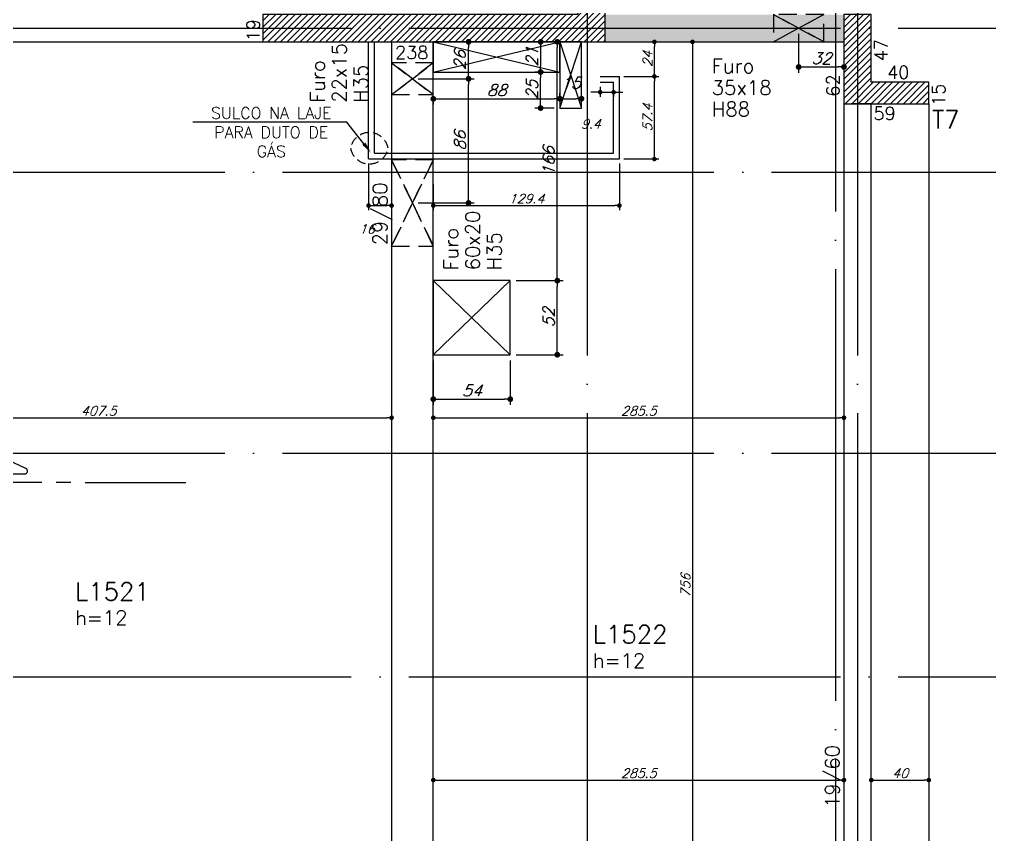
# Model space of a CAD drawing. Header units: millimetres. Extents: x -2368 to 4502, y -1988 to 2217.
# Drawn here: x 1663 to 2337, y 94 to 661 of the extents above; entities that cross this region are included whole.
import ezdxf
from ezdxf import colors
from ezdxf.entities.mleader import LeaderData, LeaderLine
from ezdxf.enums import TextEntityAlignment as Align
from ezdxf.math import Vec2, Vec3

# ---------------------------------------------------------------- set-up
doc = ezdxf.new("R2010")
doc.units = ezdxf.units.MM
doc.header["$LTSCALE"] = 50
for name, pattern in [('DASHED', [0.75, 0.5, -0.25]), ('EIXO', [6.8, 6, -0.4, 0, -0.4]), ('HIDDEN', [0.375, 0.25, -0.125])]:
    doc.linetypes.add(name, pattern=pattern)
for name, color, linetype in [('71', 6, 'Continuous'), ('F-AUX-RED', 1, 'Continuous'), ('F-CORTE-INDICAÇÃO', 4, 'Continuous'), ('F-COTAS', 106, 'Continuous'), ('F-COTAS-FUROS', 50, 'Continuous'), ('F-COTAS-FUROS VIGA', 50, 'Continuous'), ('F-DESNIVEL-1', 254, 'Continuous'), ('F-EIXO', 12, 'EIXO'), ('F-FURO-PAREDE', 2, 'HIDDEN'), ('F-FURO-PAREDE-TEXTOS', 2, 'Continuous'), ('F-LAJES', 3, 'Continuous'), ('F-LAJES-DIM', 2, 'Continuous'), ('F-LAJES-NOME', 4, 'Continuous'), ('F-PILARES-DIM', 172, 'Continuous'), ('F-PILARES-HACH', 174, 'Continuous'), ('F-PILARES-NOME', 170, 'Continuous'), ('F-PILARES-S', 170, 'Continuous'), ('F-TEXTO', 6, 'Continuous'), ('F-TEXTO-YELLOW', 2, 'Continuous'), ('F-VIGAS', 3, 'Continuous'), ('F-VIGAS-DIM', 2, 'Continuous'), ('F-VÃO', 1, 'Continuous')]:
    doc.layers.add(name, color=color, linetype=linetype)
doc.styles.add('CP-TEXT-INCL', font='romans.shx', dxfattribs={"oblique": 20})
doc.styles.add('MCP', font='romans.shx')
doc.styles.add('ROMANS', font='romans.shx')
doc.styles.get("Standard").update_dxf_attribs({"font": 'romans.shx'})
doc.dimstyles.new('CP-COTAS-50', dxfattribs={"dimscale": 0.64, "dimtxt": 10, "dimasz": 5, "dimexe": 5, "dimexo": 5, "dimgap": 2.5, "dimtad": 1, "dimdec": 1, "dimdsep": 46, "dimtxsty": 'CP-TEXT-INCL', "dimblk1": 'DOT', "dimblk2": 'DOT', "dimsah": 1, "dimcen": 9, "dimclrd": 256, "dimclre": 256, "dimclrt": 256, "dimadec": 0, "dimazin": 0, "dimtfac": 1, "dimtdec": 1, "dimtmove": 2, "dimatfit": 3, "dimldrblk": 'DOT', "dimfxl": 0, "dimtolj": 1, "dimarcsym": 0})
doc.dimstyles.new('CP-COTAS-50-FUROS', dxfattribs={"dimscale": 0.8, "dimtxt": 10, "dimasz": 5, "dimexe": 5, "dimexo": 5, "dimgap": 2.5, "dimtad": 1, "dimdec": 0, "dimdsep": 46, "dimtxsty": 'CP-TEXT-INCL', "dimblk1": 'DOT', "dimblk2": 'DOT', "dimsah": 1, "dimcen": 9, "dimclrd": 256, "dimclre": 256, "dimclrt": 256, "dimadec": 0, "dimazin": 0, "dimtfac": 1, "dimtdec": 0, "dimtmove": 2, "dimatfit": 3, "dimldrblk": 'DOT', "dimfxl": 0, "dimtolj": 1, "dimarcsym": 0})

# ---------------------------------------------------------------- blocks, each defined once
blk = doc.blocks.new('*U8')
at = {"layer": 'F-CORTE-INDICAÇÃO'}
for p, q in [((-100, 0), (-170, 0)), ((-80, 0), (-90, 0)), ((-70, 0), (0, 0))]:
    blk.add_line(p, q, dxfattribs=at)
blk.add_lwpolyline([(-112, 6, 0.802585), (-111.15, 9.81), (-140, 23.26), (-168.85, 9.81, 0.802585), (-168, 6)], format="xyb", close=True, dxfattribs=at)
at = {"layer": 'F-CORTE-INDICAÇÃO', "style": 'ROMANS'}
blk.add_attdef('CORTE', text='', height=15, dxfattribs=at).set_placement((-140, 35.76), align=Align.MIDDLE_CENTER)
at = {"layer": 'F-CORTE-INDICAÇÃO', "color": 2, "style": 'ROMANS'}
blk.add_attdef('FOLHA', text='', height=12, dxfattribs=at).set_placement((-140, -10), align=Align.MIDDLE_CENTER)
blk = doc.blocks.new('*U13')
at = {"layer": 'F-EIXO'}
blk.add_line((0, 0), (4857.5, 0), dxfattribs=at)
at = {"layer": 'F-TEXTO', "style": 'ROMANS'}
blk.add_attdef('EIXO', text='', height=17.5, dxfattribs=at).set_placement((-28.21, 0), align=Align.MIDDLE_CENTER)
blk = doc.blocks.new('*U14')
at = {"layer": 'F-EIXO'}
blk.add_line((0, 0), (4945.5, 0), dxfattribs=at)
at = {"layer": 'F-TEXTO', "style": 'ROMANS'}
blk.add_attdef('EIXO', text='', height=17.5, dxfattribs=at).set_placement((-28.21, 0), align=Align.MIDDLE_CENTER)
blk = doc.blocks.new('*U174')
at = {"layer": 'F-EIXO'}
blk.add_line((0, 0), (0, -2778.75), dxfattribs=at)
at = {"layer": 'F-TEXTO', "style": 'ROMANS'}
blk.add_attdef('EIXO', text='', height=17.5, rotation=360, dxfattribs=at).set_placement((0, 28.21), align=Align.MIDDLE_CENTER)
blk = doc.blocks.new('*U22')
at = {"layer": 'F-EIXO'}
blk.add_line((0, 0), (0, -2878.75), dxfattribs=at)
at = {"layer": 'F-TEXTO', "style": 'ROMANS'}
blk.add_attdef('EIXO', text='', height=17.5, rotation=360, dxfattribs=at).set_placement((0, 28.21), align=Align.MIDDLE_CENTER)
blk = doc.blocks.new('_DOT')
at = {"color": 0, "linetype": 'ByBlock'}
blk.add_line((-0.5, 0), (-1, 0), dxfattribs=at)
at = {"color": 0, "linetype": 'ByBlock', "const_width": 0.5}
blk.add_lwpolyline([(-0.25, 0, 1), (0.25, 0, 1)], format="xyb", close=True, dxfattribs=at)
blk = doc.blocks.new('*D88')
at = {"layer": 'DEFPOINTS', "color": 0, "transparency": 16777216}
for p in [(1950.5, 132.32), (2236, 132.32), (2236, 132.32)]:
    blk.add_point(p, dxfattribs=at)
at = {"layer": 'F-COTAS', "lineweight": -2, "transparency": 16777216}
blk.add_line((1953.7, 132.32), (2232.8, 132.32), dxfattribs=at)
at = {"layer": 'F-COTAS', "lineweight": -2, "transparency": 16777216, "xscale": 3.2, "yscale": 3.2, "zscale": 3.2, "rotation": 180}
blk.add_blockref('_DOT', (1950.5, 132.32), dxfattribs=at)
at = {"layer": 'F-COTAS', "lineweight": -2, "transparency": 16777216, "xscale": 3.2, "yscale": 3.2, "zscale": 3.2}
blk.add_blockref('_DOT', (2236, 132.32), dxfattribs=at)
at = {"layer": 'F-COTAS', "transparency": 16777216, "insert": (2093.25, 137.12), "char_height": 6.4, "attachment_point": 5, "style": 'CP-TEXT-INCL'}
blk.add_mtext('\\A1;285.5', dxfattribs=at)
blk = doc.blocks.new('*D89')
at = {"layer": 'DEFPOINTS', "color": 0, "transparency": 16777216}
for p in [(2255, 132.32), (2295, 132.32), (2295, 132.32)]:
    blk.add_point(p, dxfattribs=at)
at = {"layer": 'F-COTAS', "lineweight": -2, "transparency": 16777216}
blk.add_line((2258.2, 132.32), (2291.8, 132.32), dxfattribs=at)
at = {"layer": 'F-COTAS', "lineweight": -2, "transparency": 16777216, "xscale": 3.2, "yscale": 3.2, "zscale": 3.2, "rotation": 180}
blk.add_blockref('_DOT', (2255, 132.32), dxfattribs=at)
at = {"layer": 'F-COTAS', "lineweight": -2, "transparency": 16777216, "xscale": 3.2, "yscale": 3.2, "zscale": 3.2}
blk.add_blockref('_DOT', (2295, 132.32), dxfattribs=at)
at = {"layer": 'F-COTAS', "transparency": 16777216, "insert": (2275, 137.12), "char_height": 6.4, "attachment_point": 5, "style": 'CP-TEXT-INCL'}
blk.add_mtext('\\A1;40', dxfattribs=at)
blk = doc.blocks.new('*D100')
at = {"layer": 'DEFPOINTS', "color": 0, "transparency": 16777216}
for p in [(1514, 384.19), (1921.5, 384.19), (1921.5, 384.19)]:
    blk.add_point(p, dxfattribs=at)
at = {"layer": 'F-COTAS', "lineweight": -2, "transparency": 16777216}
blk.add_line((1517.2, 384.19), (1918.3, 384.19), dxfattribs=at)
at = {"layer": 'F-COTAS', "lineweight": -2, "transparency": 16777216, "xscale": 3.2, "yscale": 3.2, "zscale": 3.2, "rotation": 180}
blk.add_blockref('_DOT', (1514, 384.19), dxfattribs=at)
at = {"layer": 'F-COTAS', "lineweight": -2, "transparency": 16777216, "xscale": 3.2, "yscale": 3.2, "zscale": 3.2}
blk.add_blockref('_DOT', (1921.5, 384.19), dxfattribs=at)
at = {"layer": 'F-COTAS', "transparency": 16777216, "insert": (1717.75, 388.99), "char_height": 6.4, "attachment_point": 5, "style": 'CP-TEXT-INCL'}
blk.add_mtext('\\A1;407.5', dxfattribs=at)
blk = doc.blocks.new('*D101')
at = {"layer": 'DEFPOINTS', "color": 0, "transparency": 16777216}
for p in [(1950.5, 384.19), (2236, 384.19), (2236, 384.19)]:
    blk.add_point(p, dxfattribs=at)
at = {"layer": 'F-COTAS', "lineweight": -2, "transparency": 16777216}
blk.add_line((1953.7, 384.19), (2232.8, 384.19), dxfattribs=at)
at = {"layer": 'F-COTAS', "lineweight": -2, "transparency": 16777216, "xscale": 3.2, "yscale": 3.2, "zscale": 3.2, "rotation": 180}
blk.add_blockref('_DOT', (1950.5, 384.19), dxfattribs=at)
at = {"layer": 'F-COTAS', "lineweight": -2, "transparency": 16777216, "xscale": 3.2, "yscale": 3.2, "zscale": 3.2}
blk.add_blockref('_DOT', (2236, 384.19), dxfattribs=at)
at = {"layer": 'F-COTAS', "transparency": 16777216, "insert": (2093.25, 388.99), "char_height": 6.4, "attachment_point": 5, "style": 'CP-TEXT-INCL'}
blk.add_mtext('\\A1;285.5', dxfattribs=at)
blk = doc.blocks.new('*D70')
at = {"layer": 'DEFPOINTS', "color": 0, "transparency": 16777216}
for p in [(2130.65, 645.5), (2130.65, -110.5), (2130.65, -110.5)]:
    blk.add_point(p, dxfattribs=at)
at = {"layer": 'F-COTAS', "lineweight": -2, "transparency": 16777216}
blk.add_line((2130.65, 642.3), (2130.65, -107.3), dxfattribs=at)
at = {"layer": 'F-COTAS', "lineweight": -2, "transparency": 16777216, "xscale": 3.2, "yscale": 3.2, "zscale": 3.2}
for p, rotation in [((2130.65, 645.5), 90), ((2130.65, -110.5), 270)]:
    blk.add_blockref('_DOT', p, dxfattribs=dict(at, rotation=rotation))
at = {"layer": 'F-COTAS', "transparency": 16777216, "insert": (2125.85, 267.5), "char_height": 6.4, "attachment_point": 5, "rotation": 90, "style": 'CP-TEXT-INCL'}
blk.add_mtext('\\A1;756', dxfattribs=at)
blk = doc.blocks.new('*D125')
at = {"layer": 'DEFPOINTS', "color": 0, "transparency": 16777216}
for p in [(1950.5, 428), (2004, 428), (2004, 397.11)]:
    blk.add_point(p, dxfattribs=at)
at = {"layer": 'F-COTAS-FUROS', "lineweight": -2, "transparency": 16777216}
for p, q in [((1950.5, 424), (1950.5, 393.11)), ((2004, 424), (2004, 393.11)), ((1954.5, 397.11), (2000, 397.11))]:
    blk.add_line(p, q, dxfattribs=at)
at = {"layer": 'F-COTAS-FUROS', "lineweight": -2, "transparency": 16777216, "xscale": 4, "yscale": 4, "zscale": 4, "rotation": 180}
blk.add_blockref('_DOT', (1950.5, 397.11), dxfattribs=at)
at = {"layer": 'F-COTAS-FUROS', "lineweight": -2, "transparency": 16777216, "xscale": 4, "yscale": 4, "zscale": 4}
blk.add_blockref('_DOT', (2004, 397.11), dxfattribs=at)
at = {"layer": 'F-COTAS-FUROS', "transparency": 16777216, "insert": (1977.25, 403.11), "char_height": 8, "attachment_point": 5, "style": 'CP-TEXT-INCL'}
blk.add_mtext('\\A1;54', dxfattribs=at)
blk = doc.blocks.new('*D126')
at = {"layer": 'DEFPOINTS', "color": 0, "transparency": 16777216}
for p in [(2004, 479.5), (2036.71, 479.5), (2004, 428)]:
    blk.add_point(p, dxfattribs=at)
at = {"layer": 'F-COTAS-FUROS', "lineweight": -2, "transparency": 16777216}
for p, q in [((2008, 479.5), (2040.71, 479.5)), ((2036.71, 432), (2036.71, 475.5)), ((2008, 428), (2040.71, 428))]:
    blk.add_line(p, q, dxfattribs=at)
at = {"layer": 'F-COTAS-FUROS', "lineweight": -2, "transparency": 16777216, "xscale": 4, "yscale": 4, "zscale": 4}
for p, rotation in [((2036.71, 479.5), 90), ((2036.71, 428), 270)]:
    blk.add_blockref('_DOT', p, dxfattribs=dict(at, rotation=rotation))
at = {"layer": 'F-COTAS-FUROS', "transparency": 16777216, "insert": (2030.71, 453.75), "char_height": 8, "attachment_point": 5, "rotation": 90, "style": 'CP-TEXT-INCL'}
blk.add_mtext('\\A1;52', dxfattribs=at)
blk = doc.blocks.new('*D127')
at = {"layer": 'DEFPOINTS', "color": 0, "transparency": 16777216}
for p in [(2004, 645.5), (2036.71, 645.5), (2004, 479.5)]:
    blk.add_point(p, dxfattribs=at)
at = {"layer": 'F-COTAS-FUROS', "lineweight": -2, "transparency": 16777216}
for p, q in [((2008, 645.5), (2040.71, 645.5)), ((2036.71, 483.5), (2036.71, 641.5)), ((2008, 479.5), (2040.71, 479.5))]:
    blk.add_line(p, q, dxfattribs=at)
at = {"layer": 'F-COTAS-FUROS', "lineweight": -2, "transparency": 16777216, "xscale": 4, "yscale": 4, "zscale": 4}
for p, rotation in [((2036.71, 645.5), 90), ((2036.71, 479.5), 270)]:
    blk.add_blockref('_DOT', p, dxfattribs=dict(at, rotation=rotation))
at = {"layer": 'F-COTAS-FUROS', "transparency": 16777216, "insert": (2030.71, 562.5), "char_height": 8, "attachment_point": 5, "rotation": 90, "style": 'CP-TEXT-INCL'}
blk.add_mtext('\\A1;166', dxfattribs=at)
blk = doc.blocks.new('*D198')
at = {"layer": 'DEFPOINTS', "color": 0, "transparency": 16777216}
for p in [(2796, 1664.5), (2927.77, 1664.5), (2255, -894.5)]:
    blk.add_point(p, dxfattribs=at)
at = {"layer": 'F-COTAS', "lineweight": -2, "transparency": 16777216}
for p, q in [((2799.2, 1664.5), (2930.97, 1664.5)), ((2927.77, -891.3), (2927.77, 1661.3)), ((2258.2, -894.5), (2930.97, -894.5))]:
    blk.add_line(p, q, dxfattribs=at)
at = {"layer": 'F-COTAS', "lineweight": -2, "transparency": 16777216, "xscale": 3.2, "yscale": 3.2, "zscale": 3.2}
for p, rotation in [((2927.77, 1664.5), 90), ((2927.77, -894.5), 270)]:
    blk.add_blockref('_DOT', p, dxfattribs=dict(at, rotation=rotation))
at = {"layer": 'F-COTAS', "transparency": 16777216, "insert": (2922.97, 385), "char_height": 6.4, "attachment_point": 5, "rotation": 90, "style": 'CP-TEXT-INCL'}
blk.add_mtext('\\A1;2559', dxfattribs=at)
blk = doc.blocks.new('*D259')
at = {"layer": 'DEFPOINTS', "color": 0, "transparency": 16777216}
for p in [(2084.2, 645.5), (2104.19, 645.5), (2079.86, 621.45)]:
    blk.add_point(p, dxfattribs=at)
at = {"layer": 'F-COTAS', "lineweight": -2, "transparency": 16777216}
for p, q in [((2087.4, 645.5), (2107.39, 645.5)), ((2104.19, 624.65), (2104.19, 642.3)), ((2083.06, 621.45), (2107.39, 621.45))]:
    blk.add_line(p, q, dxfattribs=at)
at = {"layer": 'F-COTAS', "lineweight": -2, "transparency": 16777216, "xscale": 3.2, "yscale": 3.2, "zscale": 3.2}
for p, rotation in [((2104.19, 645.5), 90), ((2104.19, 621.45), 270)]:
    blk.add_blockref('_DOT', p, dxfattribs=dict(at, rotation=rotation))
at = {"layer": 'F-COTAS', "transparency": 16777216, "insert": (2099.39, 633.48), "char_height": 6.4, "attachment_point": 5, "rotation": 90, "style": 'CP-TEXT-INCL'}
blk.add_mtext('\\A1;24', dxfattribs=at)
blk = doc.blocks.new('*D260')
at = {"layer": 'DEFPOINTS', "color": 0, "transparency": 16777216}
for p in [(2079.86, 621.45), (2104.19, 621.45), (2079.86, 564.06)]:
    blk.add_point(p, dxfattribs=at)
at = {"layer": 'F-COTAS', "lineweight": -2, "transparency": 16777216}
for p, q in [((2083.06, 621.45), (2107.39, 621.45)), ((2104.19, 567.26), (2104.19, 618.25)), ((2083.06, 564.06), (2107.39, 564.06))]:
    blk.add_line(p, q, dxfattribs=at)
at = {"layer": 'F-COTAS', "lineweight": -2, "transparency": 16777216, "xscale": 3.2, "yscale": 3.2, "zscale": 3.2}
for p, rotation in [((2104.19, 621.45), 90), ((2104.19, 564.06), 270)]:
    blk.add_blockref('_DOT', p, dxfattribs=dict(at, rotation=rotation))
at = {"layer": 'F-COTAS', "transparency": 16777216, "insert": (2099.39, 592.76), "char_height": 6.4, "attachment_point": 5, "rotation": 90, "style": 'CP-TEXT-INCL'}
blk.add_mtext('\\A1;57.4', dxfattribs=at)
blk = doc.blocks.new('*D261')
at = {"layer": 'DEFPOINTS', "color": 0, "transparency": 16777216}
for p in [(2079.86, 564.06), (1950.5, 549.77), (2079.86, 531.67)]:
    blk.add_point(p, dxfattribs=at)
at = {"layer": 'F-COTAS', "lineweight": -2, "transparency": 16777216}
for p, q in [((2079.86, 560.86), (2079.86, 528.47)), ((1950.5, 546.57), (1950.5, 528.47)), ((1953.7, 531.67), (2076.66, 531.67))]:
    blk.add_line(p, q, dxfattribs=at)
at = {"layer": 'F-COTAS', "lineweight": -2, "transparency": 16777216, "xscale": 3.2, "yscale": 3.2, "zscale": 3.2, "rotation": 180}
blk.add_blockref('_DOT', (1950.5, 531.67), dxfattribs=at)
at = {"layer": 'F-COTAS', "lineweight": -2, "transparency": 16777216, "xscale": 3.2, "yscale": 3.2, "zscale": 3.2}
blk.add_blockref('_DOT', (2079.86, 531.67), dxfattribs=at)
at = {"layer": 'F-COTAS', "transparency": 16777216, "insert": (2015.18, 536.47), "char_height": 6.4, "attachment_point": 5, "style": 'CP-TEXT-INCL'}
blk.add_mtext('\\A1;129.4', dxfattribs=at)
blk = doc.blocks.new('*D262')
at = {"layer": 'DEFPOINTS', "color": 0, "transparency": 16777216}
for p in [(1905.5, 564.06), (1921.5, 547.58), (1921.5, 531.67)]:
    blk.add_point(p, dxfattribs=at)
at = {"layer": 'F-COTAS', "lineweight": -2, "transparency": 16777216}
for p, q in [((1905.5, 560.86), (1905.5, 528.47)), ((1921.5, 544.38), (1921.5, 528.47)), ((1908.7, 531.67), (1918.3, 531.67))]:
    blk.add_line(p, q, dxfattribs=at)
at = {"layer": 'F-COTAS', "lineweight": -2, "transparency": 16777216, "xscale": 3.2, "yscale": 3.2, "zscale": 3.2, "rotation": 180}
blk.add_blockref('_DOT', (1905.5, 531.67), dxfattribs=at)
at = {"layer": 'F-COTAS', "lineweight": -2, "transparency": 16777216, "xscale": 3.2, "yscale": 3.2, "zscale": 3.2}
blk.add_blockref('_DOT', (1921.5, 531.67), dxfattribs=at)
at = {"layer": 'F-COTAS', "transparency": 16777216, "insert": (1904.27, 515.44), "char_height": 6.4, "attachment_point": 5, "style": 'CP-TEXT-INCL'}
blk.add_mtext('\\A1;16', dxfattribs=at)
blk = doc.blocks.new('*D263')
at = {"layer": 'DEFPOINTS', "color": 0, "transparency": 16777216}
for p in [(2066.5, 617.45), (2075.86, 613.21), (2075.86, 610.47)]:
    blk.add_point(p, dxfattribs=at)
at = {"layer": 'F-COTAS', "lineweight": -2, "transparency": 16777216}
for p, q in [((2066.5, 614.25), (2066.5, 607.27)), ((2063.3, 610.47), (2060.1, 610.47)), ((2066.5, 610.47), (2075.86, 610.47)), ((2075.86, 610.01), (2075.86, 607.27)), ((2079.06, 610.47), (2082.26, 610.47))]:
    blk.add_line(p, q, dxfattribs=at)
at = {"layer": 'F-COTAS', "lineweight": -2, "transparency": 16777216, "xscale": 3.2, "yscale": 3.2, "zscale": 3.2}
blk.add_blockref('_DOT', (2066.5, 610.47), dxfattribs=at)
at = {"layer": 'F-COTAS', "lineweight": -2, "transparency": 16777216, "xscale": 3.2, "yscale": 3.2, "zscale": 3.2, "rotation": 180}
blk.add_blockref('_DOT', (2075.86, 610.47), dxfattribs=at)
at = {"layer": 'F-COTAS', "transparency": 16777216, "insert": (2059.91, 588.47), "char_height": 6.4, "attachment_point": 5, "style": 'CP-TEXT-INCL'}
blk.add_mtext('\\A1;9.4', dxfattribs=at)
blk = doc.blocks.new('*U341')
at = {"layer": 'F-VÃO'}
for p, q in [((0, 0), (15, 46)), ((0, 46), (15, 0))]:
    blk.add_line(p, q, dxfattribs=at)
at = {"layer": 'F-VÃO', "color": 3}
blk.add_lwpolyline([(0, 0), (15, 0), (15, 46), (0, 46)], close=True, dxfattribs=at)
blk = doc.blocks.new('*U344')
at = {"layer": 'F-VÃO'}
for p, q in [((0, 0), (88, 21)), ((0, 21), (88, 0))]:
    blk.add_line(p, q, dxfattribs=at)
at = {"layer": 'F-VÃO', "color": 3}
blk.add_lwpolyline([(0, 0), (88, 0), (88, 21), (0, 21)], close=True, dxfattribs=at)
blk = doc.blocks.new('*D411')
at = {"layer": 'DEFPOINTS', "color": 0, "transparency": 16777216}
for p in [(1950.5, 611.15), (2038.5, 611.15), (2038.5, 605.91)]:
    blk.add_point(p, dxfattribs=at)
at = {"layer": 'F-COTAS-FUROS', "lineweight": -2, "transparency": 16777216}
for p, q in [((1950.5, 607.15), (1950.5, 601.91)), ((2038.5, 607.15), (2038.5, 601.91)), ((1954.5, 605.91), (2034.5, 605.91))]:
    blk.add_line(p, q, dxfattribs=at)
at = {"layer": 'F-COTAS-FUROS', "lineweight": -2, "transparency": 16777216, "xscale": 4, "yscale": 4, "zscale": 4, "rotation": 180}
blk.add_blockref('_DOT', (1950.5, 605.91), dxfattribs=at)
at = {"layer": 'F-COTAS-FUROS', "lineweight": -2, "transparency": 16777216, "xscale": 4, "yscale": 4, "zscale": 4}
blk.add_blockref('_DOT', (2038.5, 605.91), dxfattribs=at)
at = {"layer": 'F-COTAS-FUROS', "transparency": 16777216, "insert": (1994.5, 611.91), "char_height": 8, "attachment_point": 5, "style": 'CP-TEXT-INCL'}
blk.add_mtext('\\A1;88', dxfattribs=at)
blk = doc.blocks.new('*D412')
at = {"layer": 'DEFPOINTS', "color": 0, "transparency": 16777216}
for p in [(2038.5, 602.71), (2053.5, 605.91), (2053.5, 602.71)]:
    blk.add_point(p, dxfattribs=at)
at = {"layer": 'F-COTAS-FUROS', "lineweight": -2, "transparency": 16777216}
for p, q in [((2038.5, 606.71), (2038.5, 609.91)), ((2053.5, 606.71), (2053.5, 609.91)), ((2042.5, 605.91), (2049.5, 605.91))]:
    blk.add_line(p, q, dxfattribs=at)
at = {"layer": 'F-COTAS-FUROS', "lineweight": -2, "transparency": 16777216, "xscale": 4, "yscale": 4, "zscale": 4, "rotation": 180}
blk.add_blockref('_DOT', (2038.5, 605.91), dxfattribs=at)
at = {"layer": 'F-COTAS-FUROS', "lineweight": -2, "transparency": 16777216, "xscale": 4, "yscale": 4, "zscale": 4}
blk.add_blockref('_DOT', (2053.5, 605.91), dxfattribs=at)
at = {"layer": 'F-COTAS-FUROS', "transparency": 16777216, "insert": (2046, 616.91), "char_height": 8, "attachment_point": 5, "style": 'CP-TEXT-INCL'}
blk.add_mtext('\\A1;15', dxfattribs=at)
blk = doc.blocks.new('*D413')
at = {"layer": 'DEFPOINTS', "color": 0, "transparency": 16777216}
for p in [(2030.16, 645.5), (2025.11, 624.5), (2028.29, 624.5)]:
    blk.add_point(p, dxfattribs=at)
at = {"layer": 'F-COTAS-FUROS', "lineweight": -2, "transparency": 16777216}
for p, q in [((2026.16, 645.5), (2021.11, 645.5)), ((2025.11, 641.5), (2025.11, 628.5)), ((2024.29, 624.5), (2021.11, 624.5))]:
    blk.add_line(p, q, dxfattribs=at)
at = {"layer": 'F-COTAS-FUROS', "lineweight": -2, "transparency": 16777216, "xscale": 4, "yscale": 4, "zscale": 4}
for p, rotation in [((2025.11, 645.5), 90), ((2025.11, 624.5), 270)]:
    blk.add_blockref('_DOT', p, dxfattribs=dict(at, rotation=rotation))
at = {"layer": 'F-COTAS-FUROS', "transparency": 16777216, "insert": (2019.11, 635), "char_height": 8, "attachment_point": 5, "rotation": 90, "style": 'CP-TEXT-INCL'}
blk.add_mtext('\\A1;21', dxfattribs=at)
blk = doc.blocks.new('*D414')
at = {"layer": 'DEFPOINTS', "color": 0, "transparency": 16777216}
for p in [(2025.11, 624.5), (2031.28, 624.5), (2038.5, 599.48)]:
    blk.add_point(p, dxfattribs=at)
at = {"layer": 'F-COTAS-FUROS', "lineweight": -2, "transparency": 16777216}
for p, q in [((2027.28, 624.5), (2021.11, 624.5)), ((2025.11, 603.48), (2025.11, 620.5)), ((2034.5, 599.48), (2021.11, 599.48))]:
    blk.add_line(p, q, dxfattribs=at)
at = {"layer": 'F-COTAS-FUROS', "lineweight": -2, "transparency": 16777216, "xscale": 4, "yscale": 4, "zscale": 4}
for p, rotation in [((2025.11, 624.5), 90), ((2025.11, 599.48), 270)]:
    blk.add_blockref('_DOT', p, dxfattribs=dict(at, rotation=rotation))
at = {"layer": 'F-COTAS-FUROS', "transparency": 16777216, "insert": (2019.11, 611.99), "char_height": 8, "attachment_point": 5, "rotation": 90, "style": 'CP-TEXT-INCL'}
blk.add_mtext('\\A1;25', dxfattribs=at)
blk = doc.blocks.new('*D480')
at = {"layer": 'DEFPOINTS', "color": 0, "linetype": 'Continuous', "transparency": 16777216}
for p in [(1936, 619.8), (1974.99, 619.8), (1936, 533.5)]:
    blk.add_point(p, dxfattribs=at)
at = {"layer": 'F-COTAS-FUROS VIGA', "linetype": 'Continuous', "lineweight": -2, "transparency": 16777216}
for p, q in [((1940, 619.8), (1978.99, 619.8)), ((1974.99, 537.5), (1974.99, 615.8)), ((1940, 533.5), (1978.99, 533.5))]:
    blk.add_line(p, q, dxfattribs=at)
at = {"layer": 'F-COTAS-FUROS VIGA', "linetype": 'Continuous', "lineweight": -2, "transparency": 16777216, "xscale": 4, "yscale": 4, "zscale": 4}
for p, rotation in [((1974.99, 619.8), 90), ((1974.99, 533.5), 270)]:
    blk.add_blockref('_DOT', p, dxfattribs=dict(at, rotation=rotation))
at = {"layer": 'F-COTAS-FUROS VIGA', "linetype": 'Continuous', "transparency": 16777216, "insert": (1968.99, 576.65), "char_height": 8, "attachment_point": 5, "rotation": 90, "style": 'CP-TEXT-INCL'}
blk.add_mtext('\\A1;86', dxfattribs=at)
blk = doc.blocks.new('*D519')
at = {"layer": 'DEFPOINTS', "color": 0, "linetype": 'Continuous', "transparency": 16777216}
for p in [(2204.5, 655), (2236, 633.48), (2236, 628.02)]:
    blk.add_point(p, dxfattribs=at)
at = {"layer": 'F-COTAS-FUROS VIGA', "linetype": 'Continuous', "lineweight": -2, "transparency": 16777216}
for p, q in [((2204.5, 651), (2204.5, 624.02)), ((2208.5, 628.02), (2232, 628.02)), ((2236, 629.48), (2236, 624.02))]:
    blk.add_line(p, q, dxfattribs=at)
at = {"layer": 'F-COTAS-FUROS VIGA', "linetype": 'Continuous', "lineweight": -2, "transparency": 16777216, "xscale": 4, "yscale": 4, "zscale": 4, "rotation": 180}
blk.add_blockref('_DOT', (2204.5, 628.02), dxfattribs=at)
at = {"layer": 'F-COTAS-FUROS VIGA', "linetype": 'Continuous', "lineweight": -2, "transparency": 16777216, "xscale": 4, "yscale": 4, "zscale": 4}
blk.add_blockref('_DOT', (2236, 628.02), dxfattribs=at)
at = {"layer": 'F-COTAS-FUROS VIGA', "linetype": 'Continuous', "transparency": 16777216, "insert": (2220.25, 634.02), "char_height": 8, "attachment_point": 5, "style": 'CP-TEXT-INCL'}
blk.add_mtext('\\A1;32', dxfattribs=at)
blk = doc.blocks.new('*D526')
at = {"layer": 'DEFPOINTS', "color": 0, "linetype": 'Continuous', "transparency": 16777216}
for p in [(1958.7, 645.5), (1974.99, 645.5), (1958.7, 619.8)]:
    blk.add_point(p, dxfattribs=at)
at = {"layer": 'F-COTAS-FUROS VIGA', "linetype": 'Continuous', "lineweight": -2, "transparency": 16777216}
for p, q in [((1962.7, 645.5), (1978.99, 645.5)), ((1974.99, 623.8), (1974.99, 641.5)), ((1962.7, 619.8), (1978.99, 619.8))]:
    blk.add_line(p, q, dxfattribs=at)
at = {"layer": 'F-COTAS-FUROS VIGA', "linetype": 'Continuous', "lineweight": -2, "transparency": 16777216, "xscale": 4, "yscale": 4, "zscale": 4}
for p, rotation in [((1974.99, 645.5), 90), ((1974.99, 619.8), 270)]:
    blk.add_blockref('_DOT', p, dxfattribs=dict(at, rotation=rotation))
at = {"layer": 'F-COTAS-FUROS VIGA', "linetype": 'Continuous', "transparency": 16777216, "insert": (1968.99, 632.65), "char_height": 8, "attachment_point": 5, "rotation": 90, "style": 'CP-TEXT-INCL'}
blk.add_mtext('\\A1;26', dxfattribs=at)

msp = doc.modelspace()

# ---------------------------------------------------------------- hatches: boundary and pattern name
at = {"layer": 'F-DESNIVEL-1'}
h = msp.add_hatch(color=256, dxfattribs=at)
h.dxf.hatch_style = 1
h.paths.add_polyline_path([(2070, 645.5), (2236, 645.5), (2236, 664.5), (2070, 664.5)])
at = {"layer": 'F-PILARES-HACH', "linetype": 'Continuous'}
h = msp.add_hatch(dxfattribs=at)
h.set_pattern_fill('ANSI31', color=256, style=0)
h.paths.add_polyline_path([(2070, 645.5), (2070, 883.5), (1832, 883.5), (1832, 864.5), (2051, 864.5), (2051, 664.5), (1832, 664.5), (1832, 645.5)], flags=16)
h = msp.add_hatch(dxfattribs=at)
h.set_pattern_fill('ANSI31', color=256, style=0)
h.paths.add_polyline_path([(2236, 602.47), (2295, 602.47), (2295, 617.47), (2255, 617.47), (2255, 664.5), (2236, 664.5)], flags=16)

# ---------------------------------------------------------------- linework, layer by layer
at = {"layer": '71'}
msp.add_line((2255, 602.47), (2241, 602.47), dxfattribs=at)
at = {"layer": 'F-AUX-RED', "linetype": 'DASHED', "ltscale": 0.25}
for centre, start, end in [((1905.99, 569.2), 10.22776, 169.77224), ((1905.99, 573.91), 190.22776, 349.77224)]:
    msp.add_arc(centre, 13.27, start, end, dxfattribs=at)
at = {"layer": 'F-FURO-PAREDE'}
for points in [[(2204.5, 655), (2187, 645.5), (2222, 645.5), (2204.5, 655), (2222, 645.5), (2222, 664.5), (2204.5, 655), (2222, 664.5), (2187, 664.5), (2204.5, 655), (2187, 664.5), (2187, 645.5), (2204.5, 655)], [(1936, 619.8), (1950.5, 608.8), (1950.5, 630.8), (1936, 619.8), (1950.5, 630.8), (1921.5, 630.8), (1936, 619.8), (1921.5, 630.8), (1921.5, 608.8), (1936, 619.8), (1921.5, 608.8), (1950.5, 608.8), (1936, 619.8)], [(1936, 533.5), (1950.5, 503.5), (1950.5, 563.5), (1936, 533.5), (1950.5, 563.5), (1921.5, 563.5), (1936, 533.5), (1921.5, 563.5), (1921.5, 503.5), (1936, 533.5), (1921.5, 503.5), (1950.5, 503.5), (1936, 533.5)]]:
    msp.add_lwpolyline(points, dxfattribs=at)
at = {"layer": 'F-LAJES'}
for p, q in [((1905.5, 564.06), (1905.5, 645.5)), ((1909.5, 568.06), (1909.5, 645.5)), ((2066.5, 621.45), (2079.86, 621.45)), ((2079.86, 564.06), (2079.86, 621.45)), ((2066.5, 617.45), (2075.86, 617.45)), ((2075.86, 568.06), (2075.86, 617.45)), ((1909.5, 568.06), (2075.86, 568.06)), ((1905.5, 564.06), (2079.86, 564.06))]:
    msp.add_line(p, q, dxfattribs=at)
at = {"layer": 'F-LAJES', "linetype": 'Continuous'}
msp.add_line((2295, 602.47), (2295, -840.53), dxfattribs=at)
msp.add_lwpolyline([(1950.5, 428), (2004, 428), (2004, 479.5), (1950.5, 479.5), (1950.5, 428)], dxfattribs=at)
at = {"layer": 'F-PILARES-S', "linetype": 'Continuous'}
for points in [[(2070, 645.5), (2070, 883.5), (1832, 883.5), (1832, 864.5), (2051, 864.5), (2051, 664.5), (1832, 664.5), (1832, 645.5), (2070, 645.5)], [(2236, 602.47), (2295, 602.47), (2295, 617.47), (2255, 617.47), (2255, 664.5), (2236, 664.5), (2236, 602.47)]]:
    msp.add_lwpolyline(points, dxfattribs=at)
at = {"layer": 'F-VIGAS'}
for points in [[(1514, 645.5), (1832, 645.5)], [(1921.5, 645.5), (1921.5, -110.5)], [(1950.5, -110.5), (1950.5, 645.5)], [(2070, 645.5), (2236, 645.5)], [(2236, 602.47), (2236, 25.5)], [(2255, -4.5), (2255, 602.47)]]:
    msp.add_lwpolyline(points, dxfattribs=at)
at = {"layer": 'F-VÃO', "linetype": 'Continuous'}
for p, q in [((1950.5, 428), (2004, 479.5)), ((2004, 428), (1950.5, 479.5))]:
    msp.add_line(p, q, dxfattribs=at)

# ---------------------------------------------------------------- block references
at = {"layer": 'F-CORTE-INDICAÇÃO', "linetype": 'Continuous'}
ref = msp.add_blockref('*U8', (1778.4, 339.14), dxfattribs=at)
ref.add_attrib('CORTE', '5', dxfattribs={"height": 15, "style": 'ROMANS'}).set_placement((1638.4, 374.9), align=Align.MIDDLE_CENTER)
at = {"layer": 'F-EIXO', "linetype": 'Continuous'}
for name, p in [('*U22', (2230, 1847.82)), ('*U174', (2057.5, 1747.82)), ('*U174', (2245.5, 1747.82)), ('*U13', (-1807.52, 655)), ('*U14', (-1895.47, 555)), ('*U14', (-1895.47, 359.5)), ('*U13', (-1807.52, 204))]:
    msp.add_blockref(name, p, dxfattribs=at)
at = {"layer": 'F-VÃO'}
for name, p in [('*U344', (1950.5, 624.5)), ('*U341', (2038.5, 599.48))]:
    msp.add_blockref(name, p, dxfattribs=at)

# ---------------------------------------------------------------- texts
at = {"layer": 'F-FURO-PAREDE-TEXTOS', "linetype": 'Continuous', "style": 'MCP'}
for s, p in [('22x15', (1890.15, 603.14)), ('Furo', (1875.15, 603.14)), ('H35', (1905.15, 603.14)), ('60x20', (1982.89, 486.62)), ('Furo', (1967.89, 486.62)), ('H35', (1997.89, 486.62))]:
    msp.add_text(s, height=10, rotation=90, dxfattribs=at).set_placement(p)
for s, p in [('Furo', (2144.07, 623.71)), ('35x18', (2144.07, 608.71)), ('H88', (2144.07, 593.71))]:
    msp.add_text(s, height=10, dxfattribs=at).set_placement(p)
at = {"layer": 'F-LAJES-DIM', "linetype": 'Continuous', "style": 'MCP'}
for p in [(1701.45, 240.15), (2061.4, 210.41)]:
    msp.add_text('h=12', height=10, dxfattribs=at).set_placement(p)
at = {"layer": 'F-LAJES-NOME', "linetype": 'Continuous', "style": 'MCP'}
for s, p in [('L1521', (1701.45, 257.15)), ('L1522', (2061.4, 227.41))]:
    msp.add_text(s, height=12.5, dxfattribs=at).set_placement(p)
at = {"layer": 'F-PILARES-DIM', "linetype": 'Continuous', "style": 'MCP'}
for s, p in [('19', (1829.75, 646)), ('47', (2266.25, 631.98)), ('62', (2232.9, 607.45)), ('15', (2306.25, 600.97))]:
    msp.add_text(s, height=9, rotation=90, dxfattribs=at).set_placement(p)
for s, p in [('238', (1923.93, 633.58)), ('40', (2266, 619.72)), ('59', (2256.5, 591.22))]:
    msp.add_text(s, height=9, dxfattribs=at).set_placement(p)
at = {"layer": 'F-PILARES-NOME', "linetype": 'Continuous', "style": 'MCP'}
msp.add_text('T7', height=12.5, dxfattribs=at).set_placement((2297.13, 585.19))
at = {"layer": 'F-TEXTO-YELLOW', "insert": (1837.86, 599.99), "char_height": 8, "attachment_point": 2, "style": 'ROMANS'}
msp.add_mtext_dynamic_manual_height_columns('SULCO NA LAJE PARA DUTO DE GÁS', width=106.8241, gutter_width=12.5, heights=[0], dxfattribs=at)
at = {"layer": 'F-VIGAS-DIM', "linetype": 'Continuous', "style": 'MCP'}
for s, p in [('29/80', (1918.49, 504.02)), ('19/60', (2232.88, 113))]:
    msp.add_text(s, height=10, rotation=90, dxfattribs=at).set_placement(p)

# ---------------------------------------------------------------- dimensions: what is measured, and where the dimension line sits
at = {"layer": 'F-COTAS'}
for base, p1, p2, angle, picture, middle in [((2927.77, 1664.5), (2255, -894.5), (2796, 1664.5), 90, '*D198', (2922.97, 385)), ((2104.193, 645.5), (2079.8621, 621.4544), (2084.2012, 645.5), 90, '*D259', (2099.393, 633.4772)), ((2130.65, -110.5), (2130.65, 645.5), (2130.65, -110.5), 90, '*D70', (2125.85, 267.5)), ((2104.19, 621.45), (2079.86, 564.06), (2079.86, 621.45), 90, '*D260', (2099.39, 592.76)), ((1921.5, 384.19), (1514, 384.19), (1921.5, 384.19), 180, '*D100', (1717.75, 388.99)), ((2236, 384.19), (1950.5, 384.19), (2236, 384.19), 180, '*D101', (2093.25, 388.99)), ((2236, 132.32), (1950.5, 132.32), (2236, 132.32), 180, '*D88', (2093.25, 137.12)), ((2295, 132.32), (2255, 132.32), (2295, 132.32), 180, '*D89', (2275, 137.12))]:
    dim = msp.add_linear_dim(base=base, p1=p1, p2=p2, angle=angle, dimstyle='CP-COTAS-50', dxfattribs=at)
    dim.commit()
    dim.dimension.update_dxf_attribs({"geometry": picture, "text_midpoint": middle})
for base, p1, p2, picture, middle in [((2075.86, 610.47), (2066.5, 617.45), (2075.86, 613.21), '*D263', (2059.91, 588.47)), ((1921.5, 531.67), (1905.5, 564.06), (1921.5, 547.58), '*D262', (1904.27, 515.44))]:
    dim = msp.add_linear_dim(base=base, p1=p1, p2=p2, dimstyle='CP-COTAS-50', dxfattribs=at)
    dim.commit()
    dim.dimension.update_dxf_attribs({"geometry": picture, "text_midpoint": middle, "dimtype": 160})
dim = msp.add_linear_dim(base=(2079.86, 531.67), p1=(1950.5, 549.77), p2=(2079.86, 564.06), dimstyle='CP-COTAS-50', dxfattribs=at)
dim.commit()
dim.dimension.update_dxf_attribs({"geometry": '*D261', "text_midpoint": (2015.18, 536.47)})
at = {"layer": 'F-COTAS-FUROS'}
for base, p1, p2, picture, middle in [((2036.71, 645.5), (2004, 479.5), (2004, 645.5), '*D127', (2030.71, 562.5)), ((2025.11, 624.5), (2030.16, 645.5), (2028.29, 624.5), '*D413', (2019.11, 635)), ((2025.11, 624.5), (2038.5, 599.48), (2031.28, 624.5), '*D414', (2019.11, 611.99)), ((2036.71486084, 479.5), (2004, 428), (2004, 479.5), '*D126', (2030.71486084, 453.75))]:
    dim = msp.add_linear_dim(base=base, p1=p1, p2=p2, angle=90, dimstyle='CP-COTAS-50-FUROS', dxfattribs=at)
    dim.commit()
    dim.dimension.update_dxf_attribs({"geometry": picture, "text_midpoint": middle})
for base, p1, p2, picture, middle in [((2053.5, 605.91), (2038.5, 602.71), (2053.5, 602.71), '*D412', (2046, 616.91)), ((2038.5, 605.91), (1950.5, 611.15), (2038.5, 611.15), '*D411', (1994.5, 611.91)), ((2004, 397.10974758), (1950.5, 428), (2004, 428), '*D125', (1977.25, 403.10974758))]:
    dim = msp.add_linear_dim(base=base, p1=p1, p2=p2, dimstyle='CP-COTAS-50-FUROS', dxfattribs=at)
    dim.commit()
    dim.dimension.update_dxf_attribs({"geometry": picture, "text_midpoint": middle})
at = {"layer": 'F-COTAS-FUROS VIGA', "linetype": 'Continuous'}
dim = msp.add_linear_dim(base=(2236, 628.01531201), p1=(2204.5, 655), p2=(2236, 633.484913), dimstyle='CP-COTAS-50-FUROS', dxfattribs=at)
dim.commit()
dim.dimension.update_dxf_attribs({"geometry": '*D519', "text_midpoint": (2220.25, 634.01531201)})
for base, p1, p2, picture, middle in [((1974.99, 645.5), (1958.7, 619.8), (1958.7, 645.5), '*D526', (1968.99, 632.65)), ((1974.99, 619.8), (1936, 533.5), (1936, 619.8), '*D480', (1968.99, 576.65))]:
    dim = msp.add_linear_dim(base=base, p1=p1, p2=p2, angle=90, dimstyle='CP-COTAS-50-FUROS', dxfattribs=at)
    dim.commit()
    dim.dimension.update_dxf_attribs({"geometry": picture, "text_midpoint": middle})

# ---------------------------------------------------------------- leaders
at = {"layer": 'F-AUX-RED'}
ml = msp.add_multileader_mtext('Standard', dxfattribs=at)
ml.set_content('', color=256)
ml.set_leader_properties()
ml.build(insert=Vec2(0, 0))
ml.multileader.update_dxf_attribs({"arrow_head_size": 8})
ctx = ml.context
ctx.base_point, ctx.char_height, ctx.arrow_head_size, ctx.landing_gap_size, ctx.plane_origin = Vec3(1775.27, 589.74), 8, 8, 4, Vec3(1907.16, 568.41)
ctx.text_align_type = 2
notes = []
notes.append((ctx, [(0, (1, 1, 0), (1890.39, 589.74), (-1, 0), 107.12, [(0, [(1907.16, 568.41)], 0, [])])]))
ctx.mtext.insert, ctx.mtext.alignment, ctx.mtext.flow_direction = Vec3(1779.27, 593.74), 3, 5
for ctx, leaders in notes:
    for number, flags, end, landing, length, lines in leaders:
        leader = LeaderData()
        leader.index, (leader.has_last_leader_line, leader.has_dogleg_vector, leader.attachment_direction) = number, flags
        leader.last_leader_point, leader.dogleg_vector, leader.dogleg_length = Vec3(end), Vec3(landing), length
        for number, points, colour, breaks in lines:
            line = LeaderLine()
            line.index, line.vertices, line.color, line.breaks = number, Vec3.list(points), colors.encode_raw_color(colour), breaks
            leader.lines.append(line)
        ctx.leaders.append(leader)

doc.saveas('drawing.dxf')
